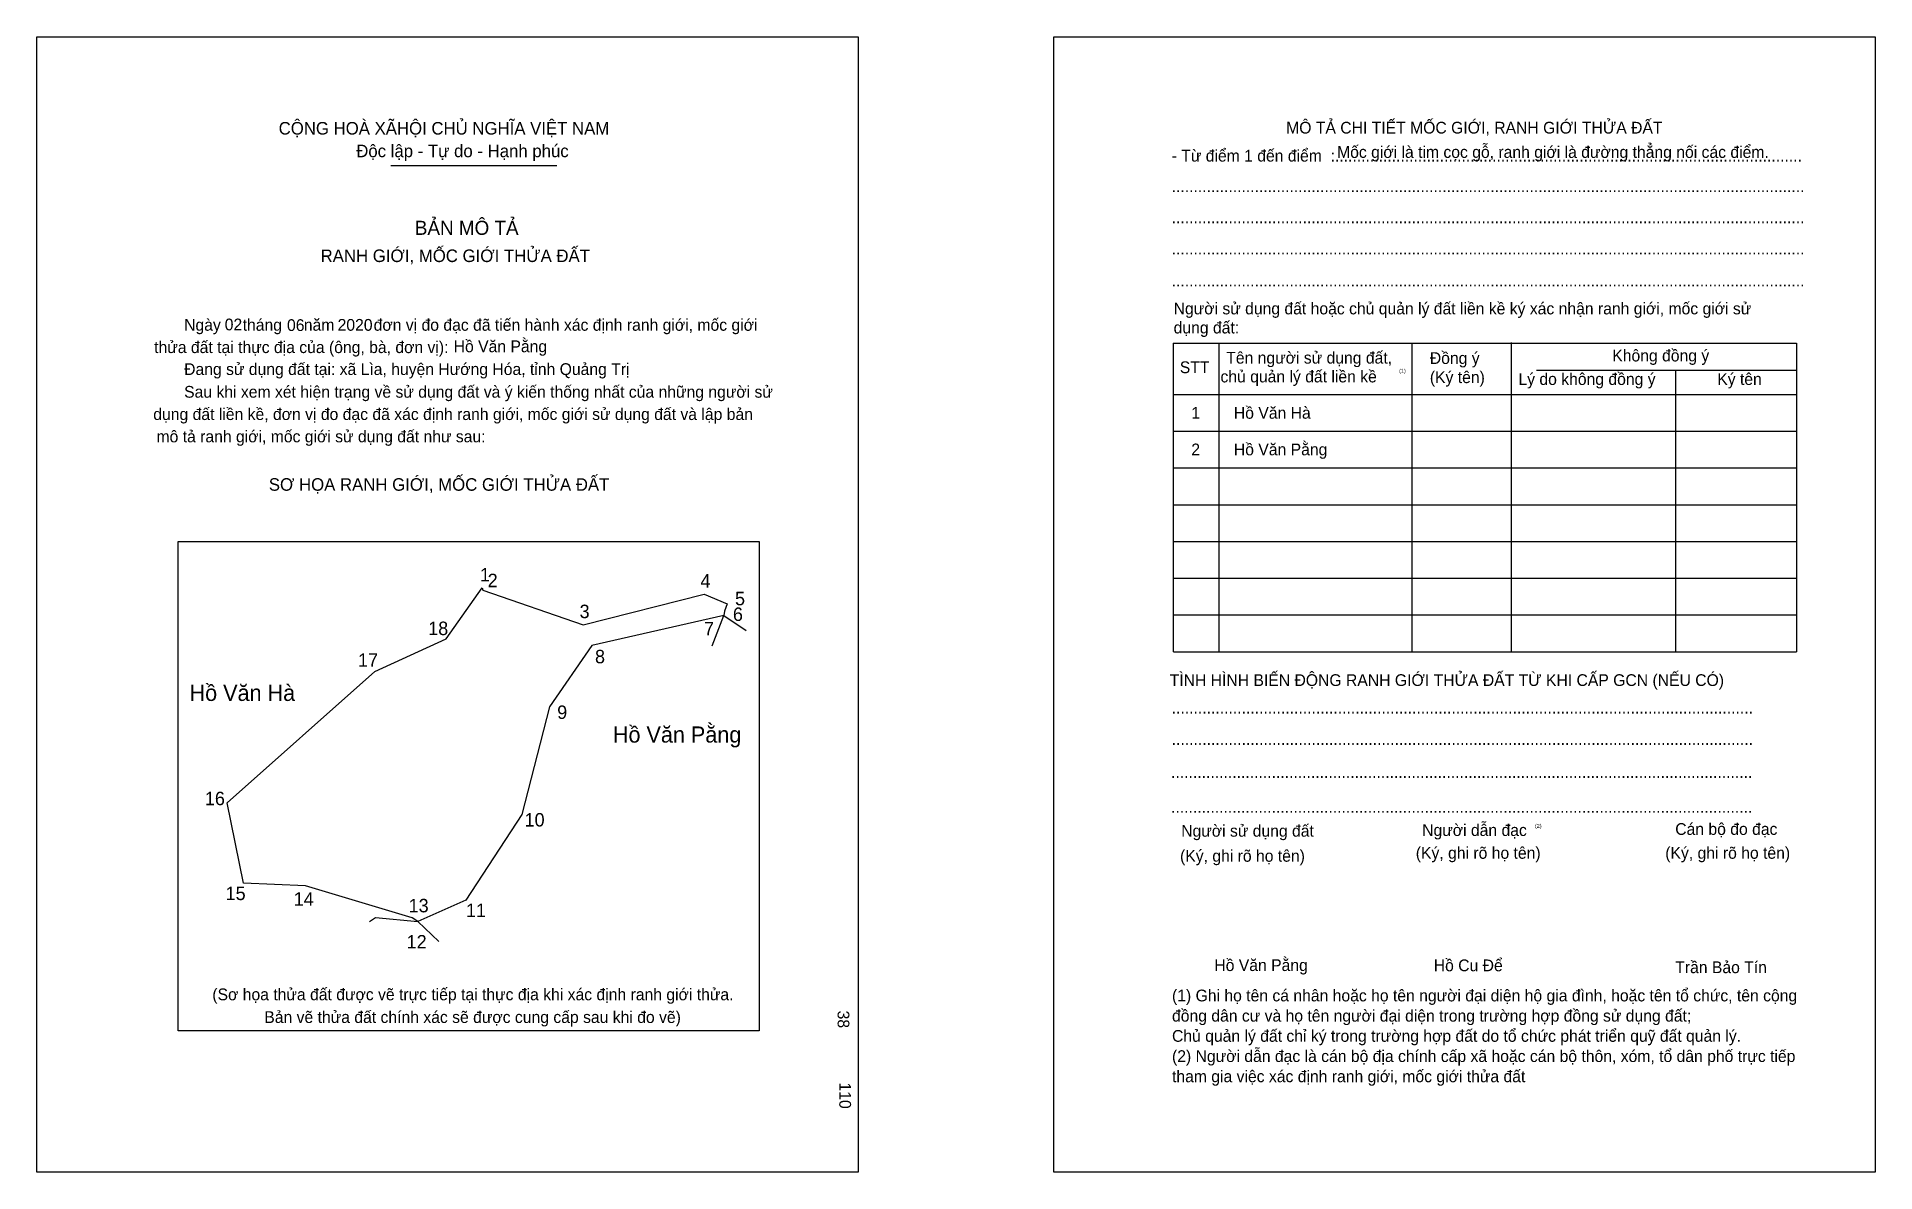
# Model space of a CAD drawing. Extents: x 547120 to 547547, y 1821175 to 1821439.
import ezdxf

# ---------------------------------------------------------------- set-up
doc = ezdxf.new("R2010")
doc.units = 0
for name, color, linetype in [('bmtKhungInTrang1', 7, 'Continuous'), ('bmtKhungInTrang2', 7, 'Continuous'), ('bmtNoiDung', 7, 'Continuous'), ('bmtTemplate', 7, 'Continuous'), ('CanhThua', 7, 'Continuous'), ('RauThua', 7, 'Continuous'), ('SoHieuDinhThua', 7, 'Continuous'), ('TenChuLanCan', 7, 'Continuous')]:
    doc.layers.add(name, color=color, linetype=linetype)

msp = doc.modelspace()

# ---------------------------------------------------------------- linework, layer by layer
at = {"layer": 'bmtKhungInTrang1'}
msp.add_lwpolyline([(547119.69, 1821439.18), (547310.63, 1821439.18), (547310.63, 1821175.1), (547119.69, 1821175.1)], close=True, dxfattribs=at)
at = {"layer": 'bmtKhungInTrang2'}
msp.add_lwpolyline([(547356.16, 1821439.18), (547547.09, 1821439.18), (547547.09, 1821175.1), (547356.16, 1821175.1)], close=True, dxfattribs=at)
at = {"layer": 'bmtTemplate'}
for p, q in [((547201.97, 1821409.26), (547240.58, 1821409.26)), ((547394.46, 1821367.96), (547394.46, 1821296.16)), ((547439.38, 1821367.96), (547439.38, 1821296.16)), ((547462.48, 1821368.04), (547462.48, 1821296.16)), ((547528.81, 1821367.96), (547528.81, 1821296.16)), ((547468.35, 1821361.63), (547528.81, 1821361.63)), ((547383.99, 1821355.99), (547528.81, 1821355.99)), ((547383.99, 1821347.44), (547528.81, 1821347.44)), ((547383.99, 1821338.9), (547528.81, 1821338.9)), ((547383.99, 1821330.35), (547528.81, 1821330.35)), ((547383.99, 1821321.8), (547528.81, 1821321.8)), ((547383.99, 1821313.26), (547528.81, 1821313.26)), ((547383.99, 1821304.71), (547528.81, 1821304.71)), ((547383.99, 1821296.16), (547528.81, 1821296.16))]:
    msp.add_line(p, q, dxfattribs=at)
for points in [[(547383.9, 1821367.96), (547528.81, 1821367.96)], [(547383.9, 1821367.96), (547383.9, 1821296.16)], [(547500.63, 1821361.55), (547500.63, 1821296.16)]]:
    msp.add_lwpolyline(points, dxfattribs=at)
msp.add_lwpolyline([(547152.54, 1821207.99), (547152.54, 1821321.79), (547287.64, 1821321.79), (547287.64, 1821207.99)], close=True, dxfattribs=at)
at = {"layer": 'CanhThua'}
for p, q in [((547214.88, 1821299.19), (547223.21, 1821310.98)), ((547223.21, 1821310.98), (547223.38, 1821310.5)), ((547223.38, 1821310.5), (547246.71, 1821302.41)), ((547246.71, 1821302.41), (547274.82, 1821309.52)), ((547274.82, 1821309.52), (547280.16, 1821307.27)), ((547279.55, 1821305.6), (547279.43, 1821304.59)), ((547280.16, 1821307.27), (547279.55, 1821305.6)), ((547279.43, 1821304.59), (547248.74, 1821297.62)), ((547198.29, 1821291.59), (547214.88, 1821299.19)), ((547248.74, 1821297.62), (547238.89, 1821283.38)), ((547163.97, 1821261.05), (547198.29, 1821291.59)), ((547238.89, 1821283.38), (547232.47, 1821258.33)), ((547167.78, 1821242.35), (547163.97, 1821261.05)), ((547232.47, 1821258.33), (547219.47, 1821238.4)), ((547182.19, 1821241.75), (547167.78, 1821242.35)), ((547206.94, 1821234.29), (547182.19, 1821241.75)), ((547219.47, 1821238.4), (547208.29, 1821233.38)), ((547208.29, 1821233.38), (547206.94, 1821234.29))]:
    msp.add_line(p, q, dxfattribs=at)
at = {"layer": 'RauThua'}
for p, q in [((547276.68, 1821297.55), (547279.43, 1821304.59)), ((547279.43, 1821304.59), (547284.61, 1821301.13)), ((547197.06, 1821233.4), (547198.44, 1821234.37)), ((547198.44, 1821234.37), (547208.29, 1821233.38)), ((547208.29, 1821233.38), (547213.2, 1821228.73))]:
    msp.add_line(p, q, dxfattribs=at)

# ---------------------------------------------------------------- texts
at = {"layer": 'bmtNoiDung'}
for s, height, p in [('02', 2.732, (547163.39, 1821370.9)), ('06', 2.732, (547177.87, 1821370.75)), ('2020', 2.732, (547189.63, 1821370.81)), ('Hồ Văn Pằng', 2.7319, (547216.61, 1821365.82)), ('1', 2.73, (547388.1, 1821350.35)), ('Hồ Văn Hà ', 2.732, (547397.99, 1821350.35)), ('2', 2.73, (547388.1, 1821341.84)), ('Hồ Văn Pằng ', 2.7319, (547397.99, 1821341.84)), ('Hồ Văn Pằng', 2.7319, (547393.45, 1821221.9))]:
    msp.add_text(s, height=height, dxfattribs=at).set_placement(p)
for s, p in [('38', (547305.87, 1821212.69)), ('110', (547306.26, 1821195.97))]:
    msp.add_text(s, height=2.732, rotation=270, dxfattribs=at).set_placement(p)
at = {"layer": 'bmtTemplate'}
for s, height, p in [('CỘNG HOÀ XÃHỘI CHỦ NGHĨA VIỆT NAM', 2.914, (547175.93, 1821416.44)), ('MÔ TẢ CHI TIẾT MỐC GIỚI, RANH GIỚI THỬA ĐẤT', 2.7309, (547410.15, 1821416.67)), ('Độc lập - Tự do - Hạnh phúc', 2.914, (547193.96, 1821411.17)), ('- Từ điểm 1 đến điểm  :...........................................................................................................', 2.73088, (547383.53, 1821410.16)), ('Mốc giới là tim cọc gỗ, ranh giới là đường thẳng nối các điểm.', 2.7309, (547421.99, 1821411.01)), ('.................................................................................................................................................', 2.73088, (547383.53, 1821403.08)), ('BẢN MÔ TẢ', 3.278, (547207.59, 1821393.11)), ('.................................................................................................................................................', 2.73088, (547383.53, 1821395.82)), ('RANH GIỚI, MỐC GIỚI THỬA ĐẤT', 2.914, (547185.68, 1821386.79)), ('.................................................................................................................................................', 2.73088, (547383.53, 1821388.56)), ('.................................................................................................................................................', 2.73088, (547383.53, 1821381.12)), ('Ngày     tháng     năm         đơn vị đo đạc đã tiến hành xác định ranh giới, mốc giới ', 2.7319, (547153.95, 1821370.81)), ('Người sử dụng đất hoặc chủ quản lý đất liền kề ký xác nhận ranh giới, mốc giới sử', 2.7309, (547383.99, 1821374.62)), ('dụng đất:', 2.731, (547383.99, 1821370.18)), ('thửa đất tại thực địa của (ông, bà, đơn vị):', 2.7319, (547146.99, 1821365.62)), ('Tên người sử dụng đất,', 2.7309, (547396.22, 1821363.17)), ('Đồng ý', 2.731, (547443.55, 1821363.09)), ('Không đồng ý', 2.7309, (547485.96, 1821363.68)), ('Đang sử dụng đất tại: xã Lìa, huyện Hướng Hóa, tỉnh Quảng Trị', 2.7319, (547153.95, 1821360.52)), ('STT', 2.731, (547385.42, 1821360.95)), ('chủ quản lý đất liền kề', 2.7309, (547394.88, 1821358.8)), ('(1)', 0.911, (547436.42, 1821361.05)), ('(Ký tên)', 2.731, (547443.55, 1821358.64)), ('Lý do không đồng ý', 2.7309, (547464.15, 1821358.21)), ('Ký tên', 2.731, (547510.37, 1821358.21)), ('Sau khi xem xét hiện trạng về sử dụng đất và ý kiến thống nhất của những người sử ', 2.7319, (547153.95, 1821355.24)), ('dụng đất liền kề, đơn vị đo đạc đã xác định ranh giới, mốc giới sử dụng đất và lập bản', 2.7319, (547146.78, 1821350.05)), ('mô tả ranh giới, mốc giới sử dụng đất như sau:', 2.7319, (547147.53, 1821344.86)), ('SƠ HỌA RANH GIỚI, MỐC GIỚI THỬA ĐẤT', 2.914, (547173.64, 1821333.6)), ('TÌNH HÌNH BIẾN ĐỘNG RANH GIỚI THỬA ĐẤT TỪ KHI CẤP GCN (NẾU CÓ)', 2.7309, (547383.07, 1821288.19)), ('.....................................................................................................................................', 2.73498, (547383.53, 1821281.77)), ('.....................................................................................................................................', 2.73498, (547383.53, 1821274.5)), ('.....................................................................................................................................', 2.73498, (547383.39, 1821266.81)), ('.....................................................................................................................................', 2.73498, (547383.39, 1821258.69)), ('Người sử dụng đất', 2.7309, (547385.75, 1821253.14)), ('Người dẫn đạc', 2.7309, (547441.77, 1821253.31)), ('(2)', 0.911, (547467.99, 1821255.19)), ('Cán bộ đo đạc', 2.7309, (547500.6, 1821253.56)), ('(Ký, ghi rõ họ tên)', 2.7309, (547385.48, 1821247.32)), ('(Ký, ghi rõ họ tên)', 2.7309, (547440.28, 1821248.01)), ('(Ký, ghi rõ họ tên)', 2.7309, (547498.28, 1821248.01)), ('Hồ Cu Để', 2.731, (547444.46, 1821221.85)), ('Trần Bảo Tín', 2.7309, (547500.6, 1821221.41)), ('(Sơ họa thửa đất được vẽ trực tiếp tại thực địa khi xác định ranh giới thửa.', 2.7319, (547160.51, 1821215.1)), ('(1) Ghi họ tên cá nhân hoặc họ tên người đại diện hộ gia đình, hoặc tên tổ chức, tên cộng', 2.7309, (547383.61, 1821214.84)), ('Bản vẽ thửa đất chính xác sẽ được cung cấp sau khi đo vẽ)', 2.7319, (547172.59, 1821209.82)), ('đồng dân cư và họ tên người đại diện trong trường hợp đồng sử dụng đất;', 2.7309, (547383.61, 1821210.14)), ('Chủ quản lý đất chỉ ký trong trường hợp đất do tổ chức phát triển quỹ đất quản lý.', 2.7309, (547383.61, 1821205.44)), ('(2) Người dẫn đạc là cán bộ địa chính cấp xã hoặc cán bộ thôn, xóm, tổ dân phố trực tiếp', 2.7309, (547383.61, 1821200.74)), ('tham gia việc xác định ranh giới, mốc giới thửa đất', 2.7309, (547383.61, 1821196.04))]:
    msp.add_text(s, height=height, dxfattribs=at).set_placement(p)
at = {"layer": 'SoHieuDinhThua'}
for s, height, p in [('1', 3.13, (547222.74, 1821312.51)), ('2', 3.13, (547224.51, 1821311.17)), ('4', 3.13, (547273.98, 1821311.07)), ('5', 3.13, (547282.02, 1821306.96)), ('3', 3.13, (547245.89, 1821303.97)), ('6', 3.13, (547281.53, 1821303.31)), ('18', 3.127, (547210.7, 1821300.03)), ('7', 3.13, (547274.82, 1821299.97)), ('8', 3.13, (547249.47, 1821293.47)), ('17', 3.127, (547194.38, 1821292.65)), ('9', 3.13, (547240.68, 1821280.52)), ('16', 3.127, (547158.78, 1821260.47)), ('10', 3.127, (547233.1, 1821255.51)), ('15', 3.127, (547163.6, 1821238.4)), ('14', 3.127, (547179.43, 1821237.1)), ('13', 3.127, (547206.15, 1821235.55)), ('11', 3.127, (547219.48, 1821234.46)), ('12', 3.127, (547205.68, 1821227.14))]:
    msp.add_text(s, height=height, dxfattribs=at).set_placement(p)
at = {"layer": 'TenChuLanCan'}
for s, p in [('Hồ Văn Hà', (547155.21, 1821284.71)), ('Hồ Văn Pằng', (547253.63, 1821275.02))]:
    msp.add_text(s, height=3.753, dxfattribs=at).set_placement(p)

doc.saveas('drawing.dxf')
